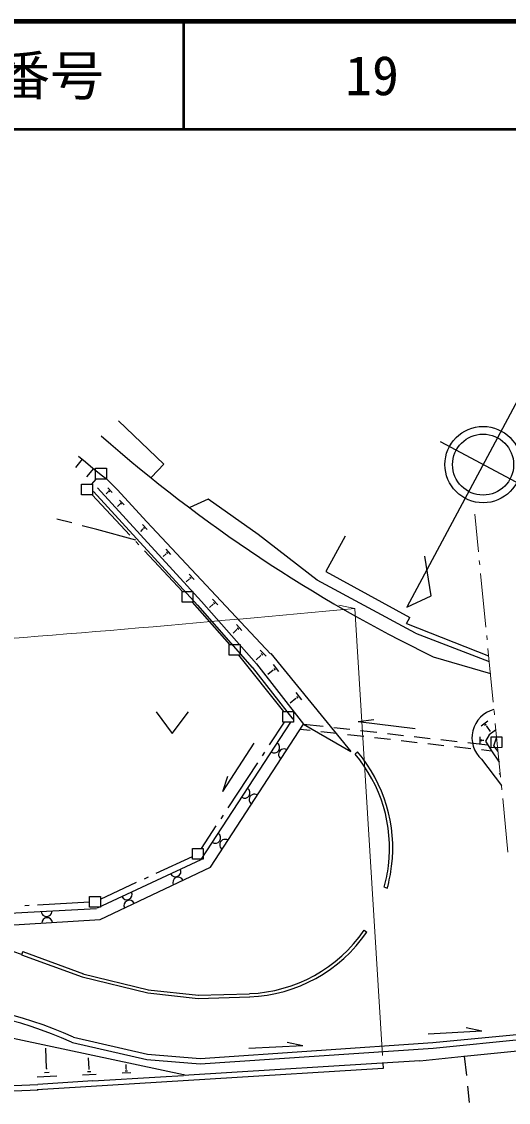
# Model space of a CAD drawing. Units: millimetres, scale not verified. Extents: x 40000 to 680000, y 20000 to 380000.
# Drawn here: x 528972 to 574153, y 279658 to 380000 of the extents above; entities that cross this region are included whole.
import ezdxf
from ezdxf.enums import TextEntityAlignment as Align

# ---------------------------------------------------------------- set-up
doc = ezdxf.new("R2010")
doc.units = ezdxf.units.MM
doc.header["$LTSCALE"] = 1000
for name, color, linetype, lineweight in [('M-BGD', 7, 'Continuous', 25), ('M-BGD-HTXT', 7, 'Continuous', 13), ('M-BMK-ROW', 30, 'Continuous', 25), ('M-STR-HTXT', 7, 'Continuous', 13), ('M-STR-STR1', 1, 'Continuous', 25), ('M-TTL', 2, 'Continuous', 140), ('M-TTL-LINE', 7, 'Continuous', 50)]:
    doc.layers.add(name, color=color, linetype=linetype, lineweight=lineweight)
doc.layers.add('M-TTL-TXT', color=7, linetype='Continuous')
doc.styles.add('ＭＳ ゴシック', font='')
doc.styles.get('ＭＳ ゴシック').set_extended_font_data('MS Gothic')

msp = doc.modelspace()

# ---------------------------------------------------------------- linework, layer by layer
at = {"layer": 'M-BGD'}
for p, q in [((576525, 347706), (564720, 325622)), ((542174, 338898), (537974, 342940)), ((575795, 336740), (567849, 340988)), ((534593, 339371), (533963, 338600)), ((534252, 339662), (534894, 339131)), ((534894, 339131), (535595, 338551)), ((535635, 338521), (535005, 337740)), ((535595, 338551), (536487, 337831)), ((541014, 337706), (542174, 338898)), ((536487, 337831), (536808, 337571)), ((537841, 336551), (536808, 337571)), ((535658, 336388), (545302, 325813)), ((536028, 336729), (545672, 326154)), ((537020, 336330), (536829, 336149)), ((536969, 336710), (537390, 336290)), ((537000, 336340), (537030, 336320)), ((537049, 336470), (537150, 336360)), ((540608, 333549), (537841, 336551)), ((538102, 335189), (537882, 334988)), ((538062, 335580), (538493, 335129)), ((538082, 335199), (538112, 335169)), ((538132, 335329), (538242, 335219)), ((546294, 335658), (544592, 334895)), ((550924, 332388), (546294, 335658)), ((533620, 333454), (532255, 333811)), ((535952, 332843), (534587, 333201)), ((540207, 333298), (540638, 332838)), ((540608, 333549), (552067, 321293)), ((539588, 331856), (535952, 332843)), ((540238, 332898), (539998, 332667)), ((540218, 332908), (540248, 332878)), ((540278, 333038), (540388, 332928)), ((556396, 328157), (550924, 332388)), ((559015, 332216), (557216, 328949)), ((542383, 330587), (542123, 330336)), ((542353, 331007), (542804, 330527)), ((542373, 330597), (542403, 330567)), ((542433, 330737), (542543, 330617)), ((566993, 326676), (566408, 330381)), ((544559, 328256), (544258, 327985)), ((544518, 328696), (544989, 328196)), ((544539, 328276), (544569, 328246)), ((544599, 328416), (544719, 328286)), ((565534, 323210), (556396, 328157)), ((557216, 328949), (565002, 324671)), ((545672, 326154), (550766, 320361)), ((546704, 326365), (547195, 325845)), ((564720, 325622), (566993, 326676)), ((545292, 325823), (550385, 320030)), ((546744, 325914), (546424, 325614)), ((546724, 325924), (546754, 325894)), ((546784, 326075), (546904, 325945)), ((564702, 324110), (565002, 324671)), ((564702, 324110), (572316, 321124)), ((548950, 323553), (548600, 323222)), ((548909, 324024), (549410, 323484)), ((548930, 323563), (548960, 323533)), ((548990, 323714), (549120, 323583)), ((565534, 323210), (572366, 320603)), ((551165, 321152), (550745, 320761)), ((551125, 321653), (551656, 321082)), ((551145, 321172), (551185, 321142)), ((551215, 321332), (551346, 321192)), ((552117, 321323), (559516, 312238)), ((550766, 320361), (555138, 314787)), ((552308, 320302), (552829, 319662)), ((567169, 321028), (572478, 319471)), ((550365, 320060), (554136, 315247)), ((552318, 319771), (551818, 319370)), ((552298, 319791), (552328, 319751)), ((552378, 319952), (552509, 319791)), ((554424, 317160), (553884, 316718)), ((554404, 317180), (554434, 317140)), ((554414, 317710), (554965, 317040)), ((554484, 317350), (554624, 317180)), ((541447, 315915), (542951, 313913)), ((542951, 313913), (544451, 315918)), ((560195, 315012), (561677, 315214)), ((545647, 302209), (553946, 314946)), ((546519, 301499), (555138, 314787)), ((554828, 314316), (555752, 314211)), ((555138, 314787), (559516, 312238)), ((555138, 314787), (556964, 314580)), ((556746, 314098), (558237, 313929)), ((557957, 314467), (559448, 314298)), ((560195, 315012), (565513, 314357)), ((560442, 314185), (561932, 314016)), ((572252, 315065), (571612, 314593)), ((572102, 314754), (571942, 314644)), ((572142, 314584), (572102, 314554)), ((572122, 314574), (572463, 314104)), ((572844, 314134), (572363, 313783)), ((572994, 314244), (572844, 314134)), ((559230, 313816), (560721, 313647)), ((561714, 313534), (563205, 313365)), ((562926, 313904), (564416, 313735)), ((564198, 313252), (565689, 313083)), ((565410, 313622), (566900, 313453)), ((567894, 313340), (569384, 313171)), ((571512, 313582), (571513, 312961)), ((571633, 313352), (571633, 313191)), ((571763, 313292), (571763, 313252)), ((571763, 313272), (571873, 313272)), ((572363, 313783), (572024, 313182)), ((572024, 313182), (572575, 312301)), ((572544, 313593), (573545, 313594)), ((572545, 312591), (572544, 313593)), ((572815, 312762), (573065, 313503)), ((573545, 313594), (573546, 312593)), ((547663, 308510), (550563, 313010)), ((559927, 312008), (560157, 312198)), ((566682, 312970), (568173, 312801)), ((569166, 312688), (570657, 312519)), ((570378, 313059), (572204, 312852)), ((571650, 312406), (572575, 312301)), ((573546, 312593), (572545, 312591)), ((572575, 312301), (573287, 311260)), ((573196, 312242), (572815, 312762)), ((571665, 311509), (573500, 309087)), ((573308, 310189), (573409, 310059)), ((547663, 308510), (548122, 309933)), ((536017, 297713), (545647, 302209)), ((536259, 296642), (546519, 301499)), ((562644, 299633), (562924, 299553)), ((515729, 296501), (529559, 297326)), ((529559, 297326), (535917, 297663)), ((517463, 295451), (536259, 296642)), ((560775, 295635), (561026, 295465)), ((529082, 293660), (528972, 293369)), ((528972, 293369), (534592, 291302)), ((529082, 293660), (534702, 291583)), ((534592, 291302), (540682, 289816)), ((534662, 291593), (540752, 290107)), ((540712, 290117), (545399, 289601)), ((540682, 289816), (545359, 289300)), ((545349, 289601), (550136, 289746)), ((545359, 289300), (550146, 289445)), ((522409, 286843), (544005, 282239)), ((566704, 286027), (571700, 286293)), ((567145, 285207), (575236, 286006)), ((570238, 286602), (571700, 286293)), ((533597, 285262), (533687, 285233)), ((533687, 285233), (540588, 283637)), ((533796, 285713), (540658, 284128)), ((545545, 283722), (567145, 285207)), ((553605, 285243), (555078, 284934)), ((567186, 284706), (575817, 285566)), ((531296, 282817), (531204, 284699)), ((540658, 284128), (545545, 283722)), ((545536, 283222), (567186, 284706)), ((550071, 284678), (555078, 284934)), ((570056, 283976), (570060, 283941)), ((535231, 282771), (535190, 283802)), ((538687, 282734), (538666, 283175)), ((540588, 283637), (545536, 283222)), ((565935, 283523), (544005, 282169)), ((562500, 283309), (562531, 282808)), ((565935, 283523), (570060, 283941)), ((562531, 282808), (530407, 280823)), ((530415, 282035), (532248, 282127)), ((531086, 282436), (531536, 282456)), ((531236, 282807), (531346, 282817)), ((534621, 282229), (535893, 282291)), ((535092, 282510), (535402, 282520)), ((535191, 282771), (535272, 282771)), ((535593, 281669), (541852, 282036)), ((538316, 282403), (539097, 282434)), ((538597, 282574), (538797, 282584)), ((538666, 282734), (538717, 282734)), ((541852, 282036), (544005, 282169)), ((544005, 282239), (544195, 282179)), ((518800, 280801), (530486, 281324)), ((535593, 281669), (530486, 281324)), ((518820, 280300), (530507, 280823)), ((530837, 280853), (530517, 280823))]:
    msp.add_line(p, q, dxfattribs=at)
for radius in [3545, 2834]:
    msp.add_circle((571807, 338869), radius, dxfattribs=at)
for centre, radius, start, end in [((628109, 445930), 138980, 228.69313, 243.99044), ((573465, 313514), 2694, 104.16934, 228.07403), ((552416, 312601), 501, 236.90019, 56.90019), ((553318, 311971), 501, 57.01623, 237.01623), ((549601, 303265), 13820, 353.05575, 40.26167), ((549601, 303265), 13520, 353.05575, 40.26167), ((549676, 308402), 501, 236.90019, 56.90019), ((550588, 307772), 501, 57.01623, 237.01623), ((546947, 304213), 501, 236.90019, 56.90019), ((547859, 303573), 501, 57.01623, 237.01623), ((543264, 301105), 501, 205.0701, 25.0701), ((549601, 303265), 13520, 344.43255, 353.05575), ((549601, 303265), 13820, 344.43255, 353.05575), ((543496, 300074), 501, 25.3398, 205.3398), ((538730, 298977), 501, 205.0701, 25.0701), ((538971, 297926), 501, 25.3398, 205.3398), ((531291, 297418), 501, 183.07555, 3.07555), ((531342, 296306), 501, 6.25277, 180.9772), ((517656, 262964), 32447, 69.58458, 91.50213), ((549601, 303265), 13520, 272.2188, 325.66315), ((549601, 303265), 13820, 272.2188, 325.66315), ((517610, 249455), 39707, 65.93716, 89.34281), ((517610, 249455), 39206, 65.93716, 89.34281)]:
    msp.add_arc(centre, radius, start, end, dxfattribs=at)
at = {"layer": 'M-BGD-HTXT'}
for p, q in [((571031, 334261), (571375, 330760)), ((571453, 329964), (571492, 329566)), ((571570, 328770), (572059, 323794)), ((572138, 322998), (572177, 322599)), ((572255, 321803), (572744, 316827)), ((572822, 316031), (572862, 315633)), ((572940, 314837), (573429, 309861)), ((573507, 309065), (573546, 308667)), ((573625, 307870), (574114, 302894))]:
    msp.add_line(p, q, dxfattribs=at)
at = {"layer": 'M-BMK-ROW'}
for p, q in [((535836, 338532), (536837, 338533)), ((535837, 337530), (535836, 338532)), ((536837, 338533), (536838, 337531)), ((535477, 337059), (535897, 337530)), ((536838, 337531), (535837, 337530)), ((534535, 337058), (535537, 337059)), ((534536, 336057), (534535, 337058)), ((535537, 337059), (535538, 336058)), ((535538, 336058), (534536, 336057)), ((539024, 332310), (535508, 336058)), ((539845, 331435), (539571, 331726)), ((543909, 327103), (540392, 330851)), ((543869, 327103), (544870, 327104)), ((543870, 326102), (543869, 327103)), ((544870, 327104), (544871, 326103)), ((544871, 326103), (543870, 326102)), ((548300, 322181), (544821, 326103)), ((548240, 322181), (549242, 322182)), ((548241, 321179), (548240, 322181)), ((549242, 322182), (549243, 321180)), ((549243, 321180), (548241, 321179)), ((553304, 315947), (549142, 321180)), ((553204, 315947), (554205, 315948)), ((553205, 314945), (553204, 315947)), ((554205, 315948), (554206, 314946)), ((551991, 312846), (553375, 314945)), ((554206, 314946), (553205, 314945)), ((551331, 311844), (551551, 312178)), ((548140, 307000), (550891, 311176)), ((547479, 305998), (547700, 306332)), ((545656, 303231), (547039, 305330)), ((544824, 303230), (545826, 303231)), ((544826, 302228), (544824, 303230)), ((545826, 303231), (545827, 302229)), ((541463, 300934), (544825, 302499)), ((545827, 302229), (544826, 302228)), ((536287, 298524), (539650, 300090)), ((540375, 300427), (540737, 300596)), ((530456, 298001), (535286, 298263)), ((535285, 298784), (536287, 298785)), ((535286, 297782), (535285, 298784)), ((536287, 298785), (536288, 297783)), ((529258, 297936), (529657, 297958)), ((536288, 297783), (535286, 297782))]:
    msp.add_line(p, q, dxfattribs=at)
at = {"layer": 'M-STR-HTXT'}
for p in [(558421, 325816), (562459, 284020)]:
    msp.add_line(p, (559894, 325517), dxfattribs=at)
msp.add_open_spline([(249978, 344750), (285943, 341580), (321908, 338411), (357815, 333697), (396695, 328593), (435507, 321678), (474491, 320853), (502897, 320252), (531395, 322885), (559894, 325517)], degree=3, knots=[0, 0, 0, 0, 1, 1, 1, 2, 2, 2, 3, 3, 3, 3], dxfattribs=at)
at = {"layer": 'M-STR-STR1'}
for p, q in [((570060, 283941), (575918, 284535)), ((570060, 283941), (570252, 282144)), ((570358, 281149), (570518, 279658))]:
    msp.add_line(p, q, dxfattribs=at)
at = {"layer": 'M-TTL'}
msp.add_line((680000, 380000), (40000, 380000), dxfattribs=at)
at = {"layer": 'M-TTL-LINE'}
for p, q in [((543997, 380000), (543997, 370000)), ((40000, 370000), (680000, 370000))]:
    msp.add_line(p, q, dxfattribs=at)

# ---------------------------------------------------------------- texts
at = {"layer": 'M-TTL-TXT', "style": 'ＭＳ ゴシック'}
for s, p in [('図面番号', (526622, 375000)), ('19', (561497, 375000))]:
    msp.add_text(s, height=3666, dxfattribs=at).set_placement(p, align=Align.MIDDLE_CENTER)

doc.saveas('drawing.dxf')
